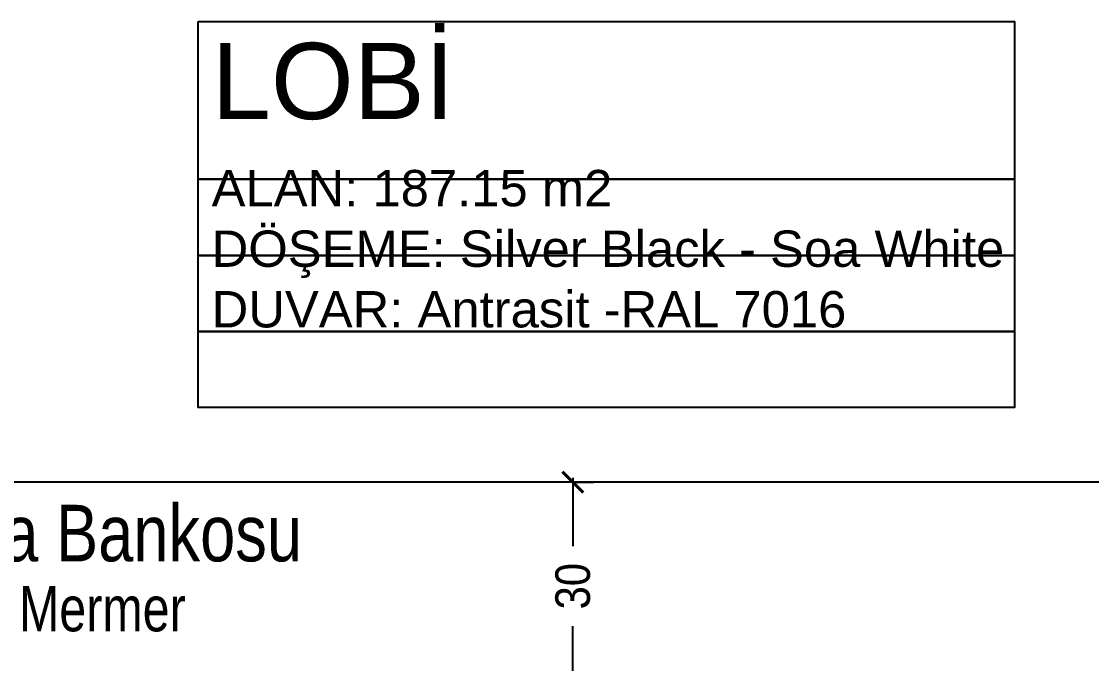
# Model space of a CAD drawing. Header units: millimetres. Extents: x 7687 to 15428, y -715 to 4028.
# Drawn here: x 9104.3 to 9258.6, y 3424.6 to 3517.3 of the extents above; entities that cross this region are included whole.
import ezdxf

# ---------------------------------------------------------------- set-up
doc = ezdxf.new("R2010")
doc.units = ezdxf.units.MM
doc.linetypes.add('CONTINUA', pattern=[0])
doc.layers.add('0-MOBIL', color=3, linetype='CONTINUA')
doc.layers.add('YAZI', color=121, linetype='Continuous')
doc.layers.add('yazı', color=7, linetype='Continuous', lineweight=20)
doc.styles.add('GÖNYE', font='GOTHIC.TTF', dxfattribs={"width": 0.9})
doc.styles.add('OTEL AKSARAY', font='', dxfattribs={"width": 0.8})
doc.styles.add('ROMANC', font='arial.ttf')
doc.styles.get('OTEL AKSARAY').set_extended_font_data('FrankRuehl')
doc.dimstyles.new('gy 1_50', dxfattribs={"dimscale": 0.5, "dimtxt": 10, "dimasz": 6, "dimexe": 6, "dimexo": 0, "dimgap": 5, "dimtad": 0, "dimdec": 0, "dimzin": 11, "dimtxsty": 'GÖNYE', "dimblk": 'ARCHTICK', "dimcen": 3, "dimdle": 1.25, "dimclrt": 256, "dimadec": 0, "dimazin": 3, "dimtfac": 1.25, "dimtdec": 0, "dimtmove": 1, "dimatfit": 3, "dimldrblk": 'ARCHTICK', "dimfxl": 20, "dimfxlon": 1, "dimtolj": 1, "dimtzin": 0, "dimarcsym": 0})

# ---------------------------------------------------------------- blocks, each defined once
blk = doc.blocks.new('_ArchTick')
at = {"color": 0, "linetype": 'ByBlock', "const_width": 0.15}
blk.add_lwpolyline([(-0.5, -0.5), (0.5, 0.5)], dxfattribs=at)
blk = doc.blocks.new('*D59')
at = {"layer": '0-MOBIL', "color": 0, "lineweight": -2, "transparency": 16777216}
for p, q in [((9183.81, 3451.45), (9183.81, 3441.58)), ((9183.81, 3450.82), (9186.81, 3450.82)), ((9183.81, 3420.2), (9183.81, 3430.06)), ((9183.81, 3420.82), (9186.81, 3420.82))]:
    blk.add_line(p, q, dxfattribs=at)
at = {"layer": 'Defpoints', "color": 0, "transparency": 16777216}
for p in [(9183.81, 3450.82), (9183.81, 3420.82), (9183.81, 3420.82)]:
    blk.add_point(p, dxfattribs=at)
at = {"layer": '0-MOBIL', "color": 0, "lineweight": -2, "transparency": 16777216, "xscale": 3, "yscale": 3, "zscale": 3}
for p, rotation in [((9183.81, 3450.82), 90), ((9183.81, 3420.82), 270)]:
    blk.add_blockref('_ArchTick', p, dxfattribs=dict(at, rotation=rotation))
at = {"layer": '0-MOBIL', "transparency": 16777216, "insert": (9183.81, 3435.82), "char_height": 5, "attachment_point": 5, "rotation": 90, "style": 'GÖNYE'}
blk.add_mtext('\\A1;30', dxfattribs=at)

msp = doc.modelspace()

# ---------------------------------------------------------------- linework, layer by layer
at = {"layer": '0-MOBIL'}
msp.add_lwpolyline([(9386.84, 3383.15), (9319.16, 3450.82), (9048.45, 3450.82), (8980.77, 3383.15)], dxfattribs=at)
at = {"layer": 'YAZI'}
for points in [[(9129.77, 3517.31), (9247.51, 3517.31), (9247.51, 3494.53), (9129.77, 3494.53)], [(9129.77, 3494.53), (9247.51, 3494.53), (9247.51, 3483.55), (9129.77, 3483.55)], [(9129.77, 3483.55), (9247.51, 3483.55), (9247.51, 3472.57), (9129.77, 3472.57)], [(9129.77, 3472.57), (9247.51, 3472.57), (9247.51, 3461.58), (9129.77, 3461.58)]]:
    msp.add_lwpolyline(points, close=True, dxfattribs=at)

# ---------------------------------------------------------------- texts
at = {"layer": 'yazı'}
for s, insert, char_height, attachment_point, style in [('{\\H0.86275x;LOBİ\\P\\H0.47651x;ALAN: 187.15 m\\fArial|b0|i0|c177|p34;2\\P\\fArial|b0|i0|c162|p34;DÖŞEME\\fArial|b0|i0|c177|p34;:\\fArial|b0|i0|c162|p34; Silver Black \\fArial|b0|i0|c177|p34;- \\fArial|b0|i0|c162|p34;Soa White\\PDUVAR\\fArial|b0|i0|c177|p34;:\\fArial|b0|i0|c162|p34; Antrasit \\fArial|b0|i0|c177|p34;-\\fArial|b0|i0|c162|p34;RAL\\fArial|b0|i0|c177|p34; 7016}', (9131.7, 3514.21), 12.75, 1, 'ROMANC'), ('Kar{\\fArial|b0|i0|c162|p34;şılama Bankosu}', (9066.28, 3447.56), 8.16, 1, 'OTEL AKSARAY'), ('Silver Black Mermer', (9065.49, 3429.21), 6.528, 7, 'OTEL AKSARAY')]:
    msp.add_mtext_dynamic_manual_height_columns(s, width=252.8052, gutter_width=425, heights=[0], dxfattribs=dict(at, insert=insert, char_height=char_height, attachment_point=attachment_point, style=style))

# ---------------------------------------------------------------- dimensions: what is measured, and where the dimension line sits
at = {"layer": '0-MOBIL'}
dim = msp.add_linear_dim(base=(9183.81, 3420.82), p1=(9183.81, 3450.82), p2=(9183.81, 3420.82), angle=90, dimstyle='gy 1_50', dxfattribs=at)
dim.commit()
dim.dimension.update_dxf_attribs({"geometry": '*D59', "text_midpoint": (9183.81, 3435.82)})

doc.saveas('drawing.dxf')
